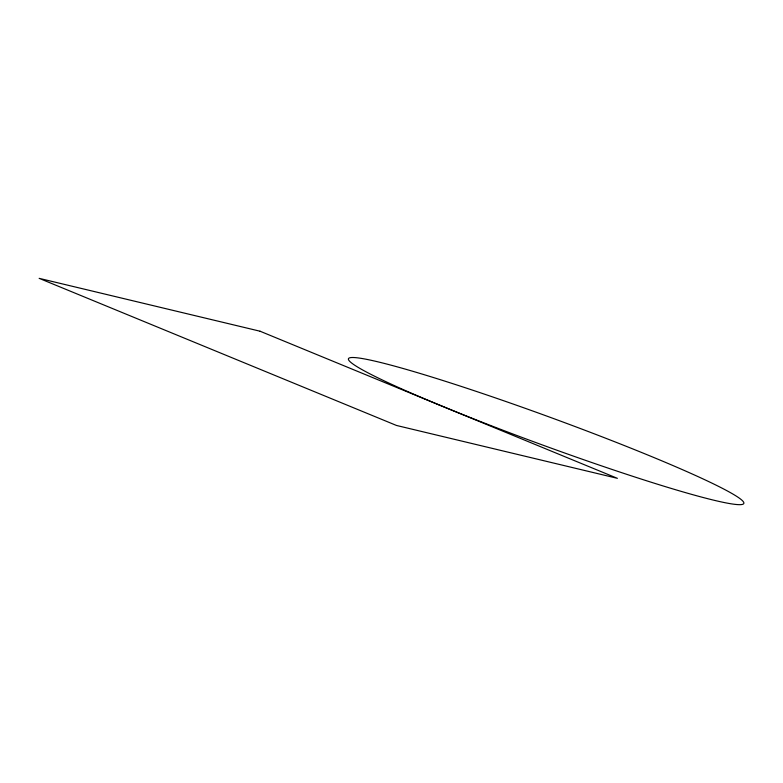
<?xml version="1.0" encoding="UTF-8"?>
<svg xmlns="http://www.w3.org/2000/svg" width="783" height="783" viewBox="0 0 783 783"><rect width="100%" height="100%" fill="white"/><g stroke="black" fill="none" stroke-linecap="round" stroke-linejoin="round"><path stroke-width="1.17" d="M260.064 331.219L39.15 278.347L396.472 425.453L617.386 478.325L260.064 331.219M438.255 404.576A210.451 14.309 20.1 0 0 743.596 503.782A210.451 14.309 20.1 0 0 456.714 384.942A210.451 14.309 20.1 0 0 438.255 404.576"/></g></svg>
